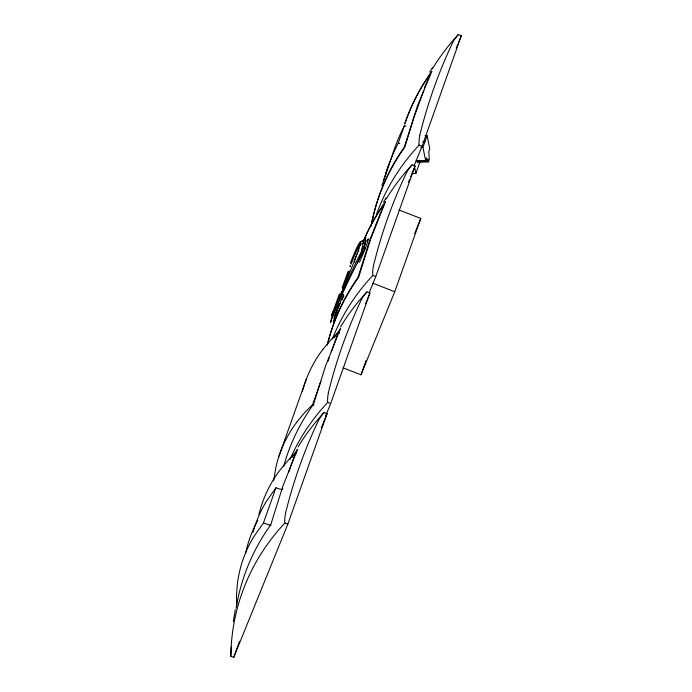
<?xml version="1.0" encoding="UTF-8"?>
<svg xmlns="http://www.w3.org/2000/svg" width="692" height="692" viewBox="0 0 692 692"><rect width="100%" height="100%" fill="white"/><g stroke="black" fill="none" stroke-linecap="round" stroke-linejoin="round"><path stroke-width="1.04" d="M273.634 480.732L275.97 466.875A180.846 146.073 19.6 0 1 297.179 421.601M233.308 621.624L235.341 609.566M231.387 646.527L230.799 656.267L233.723 657.4L287.82 524.173L327.074 413.66L324.15 412.527A297.716 240.47 19.6 0 0 298.148 446.798M285.45 513.551C293.304 481.407 304.445 449.973 318.649 420.087M328.302 392.909C336.156 360.766 347.298 329.331 361.501 299.446M419.689 135.623C427.544 103.48 438.685 72.046 452.888 42.16A96.612 56.926 22.1 0 1 458.303 34.548L461.313 35.733L422.068 146.246L414.024 166.054M245.669 553.323L246.24 550.581A180.846 146.073 19.6 0 1 257.77 520.254M331.606 315.777L339.27 294.169M333.985 321.252L334.288 320.24M381.949 185.491L391.741 156.928A297.292 240.133 19.6 0 1 404.465 125.581L406.014 126.126M383.792 179.695L388.203 166.331M334.115 317.784L335.127 314.825M385.539 174.375A297.292 240.133 19.6 0 1 398.263 143.028L404.465 125.581M334.902 309.03L335.222 308.122M278.98 456.123L306.478 378.758M335.568 307.144L335.94 306.115M236.621 605.803L236.508 595.328L237.365 584.057A180.846 146.073 19.6 0 1 253.679 536.88L263.436 522.979L275.926 487.791L281.895 489.772M288.581 472.238L295.372 453.13L296.323 453.563M297.188 421.61L304.471 412.83L312.602 404.612L320.898 381.249M328.12 360.939L329.202 357.885M331.364 351.796L338.224 332.497L339.651 333.137M233.723 657.4L237.226 647.53M237.581 646.544L237.927 645.558M238.282 644.572L238.628 643.586M238.982 642.6L239.328 641.614M325.586 416.065L330.672 403.531L369.926 293.027L367.002 291.886A297.716 240.47 19.6 0 0 340.473 327.039M369.234 292.655L375.791 276.506L415.044 166.002L412.121 164.869A297.716 240.47 19.6 0 0 386.119 199.14M416.048 160.942L425.623 160.648L422.959 147.353L427.102 135.684L424.974 135.744M427.102 135.684L429.775 148.97L428.746 151.868L429.317 159.506L428.452 161.928L417.812 162.265L418.245 161.046M412.086 173.554L415.883 173.441L420.009 161.807M425.623 160.648L426.653 157.75L427.31 161.002L416.671 161.331M427.31 161.002L427.924 159.281L428.452 161.928M343.137 367.859L361.016 374.796L366.077 360.549M361.016 374.796L394.743 291.721L420.779 218.438L398.921 209.953M336.814 303.658L340.334 293.823M336.13 305.57L336.58 304.316M423.867 90.341L413.825 117.796L404.941 146.955A297.664 240.427 19.6 0 0 371.05 226.37M332.99 312.386L332.212 314.324M332.117 314.566L331.632 315.725M456.227 48.267L458.061 43.752M458.467 42.748L461.313 35.733M408.488 182.152L409.586 179.444M410.693 176.728L411.792 174.021M412.198 173.017L415.044 166.002M365.575 303.745L366.673 301.037M367.08 300.034L369.926 293.027M321.252 428.002L327.074 413.66M414.681 233.455L420.779 218.438M424.447 87.815L430.294 73.906A297.629 240.401 19.6 0 0 404.63 124.093M334.66 319.981A8.373 7.811 27.9 0 0 334.435 319.211L334.738 318.476M340.196 301.859L343.241 294.654L341.268 291.955L341.978 291.842M431.799 71.345L417.561 105.616L404.266 147.188A297.629 240.401 19.6 0 0 371.483 224.658M342.004 300.164L343.716 296.237A8.373 3.002 23.8 0 0 343.241 294.654M429.732 71.933L432.31 67.721M383.463 202.202L386.032 197.99M275.926 487.791L266.178 501.691A180.846 146.073 19.6 0 0 253.047 532.399M322.809 349.486L330.093 340.715L338.224 332.497M295.372 453.13L287.241 461.348L279.957 470.127A180.846 146.073 19.6 0 0 258.946 514.485M281.48 489.668L282.872 488.318M359.892 242.555L362.703 240.695L360.013 242.468M359.658 244.882L365.073 242.07A8.373 7.871 11.8 0 0 368.153 239.172M350.446 265.815L349.676 266.005L350.377 266.835M422.907 141.583L425.035 141.514M420.831 147.422L422.959 147.353M263.436 522.979L270.883 525.453M398.272 143.028L399.812 143.573M419.759 135.641A96.638 56.934 22.1 0 0 419.041 145.086L422.068 146.246M412.034 164.817A96.612 56.926 22.1 0 0 406.68 172.455C392.338 202.263 381.309 233.766 373.421 265.892A96.638 56.934 22.1 0 0 372.772 275.355L375.791 276.506M372.893 283.236L394.743 291.721M330.672 403.531L327.748 402.389A297.716 240.47 19.6 0 0 290 459.376M287.82 524.173L284.896 523.031A297.716 240.47 19.6 0 0 230.799 656.267M312.602 404.612L314.038 405.252M334.175 318.502L334.435 319.211M417.458 160.492L417.812 162.265M414.24 165.284L415.883 173.441M327.593 343.863A297.629 240.401 19.6 0 1 357.989 277.449L369.701 240.306L384.025 204.175A297.629 240.401 19.6 0 0 363.369 241.223M330.534 322.74A48.189 2.604 -64.3 0 1 344.088 290.173A48.189 2.604 -64.3 0 1 365.462 247.58M333.31 322.091A48.916 4.334 -64.2 0 1 340.481 302.378M338.673 310.552A47.748 2.837 -66.4 0 1 336.217 315.37M331.364 321.071A44.478 1.808 -65.5 0 1 342.462 292.015A44.478 1.808 -65.5 0 1 365.134 244.432M334.184 316.754A44.487 2.517 -65.6 0 1 339.002 304.022M340.222 303.096A44.556 1.661 -67 0 1 337.263 309.514M334.245 320.941A43.855 1.903 -73.9 0 1 334.037 321.322M364.182 240.626A48.57 5.726 -73 0 1 364.468 240.133M365.713 237.105A47.696 4.844 -71.1 0 1 363.931 248.471M368.36 238.801A47.316 4.498 -63 0 1 359.425 262.303M363.499 240.66A44.556 3.538 -70.5 0 1 361.561 250.132M365.359 241.525A43.951 3.538 -64.2 0 1 357.392 262.873M342.687 288.547A37.61 0.657 -69.7 0 1 349.183 270.97M351.008 264.301A37.602 1.894 -69.9 0 1 359.079 245.651M359.658 244.215A37.61 1.436 -69.3 0 1 359.624 245.807M358.793 248.817A37.61 1.436 -69.3 0 1 358.499 249.76M360.61 245.141A37.593 1.618 -66.9 0 1 360.575 245.314M358.785 251.049A37.593 1.618 -66.9 0 1 358.543 251.715M354.935 261.195A37.593 1.618 -66.9 0 1 354.529 262.216M342.194 287.638A39.236 0.64 -69.9 0 1 348.163 271.325M350.342 263.116A39.556 2.223 -70.1 0 1 358.811 243.757M359.433 242.252A39.133 1.626 -69.4 0 1 357.868 249.25M360.541 242.883A38.986 1.808 -66.6 0 1 354.166 261.109M357.453 253.012A39.236 1.021 -67.7 0 1 338.362 299.878M331.823 315.232A39.565 0.554 -67.5 0 1 332.913 311.694M283.59 466.503A297.664 240.427 19.6 0 1 313.545 404.24L325.595 365.904L340.412 328.639A297.664 240.427 19.6 0 0 334.288 337.627M327.653 402.372A96.638 56.934 22.1 0 1 328.363 392.935M361.561 299.48A96.612 56.926 22.1 0 1 366.916 291.834M404.984 123.366A297.664 240.427 19.6 0 1 431.799 71.345M376.491 214.434A297.716 240.47 19.6 0 1 419.136 145.104M432.388 68.871A297.716 240.47 19.6 0 1 458.389 34.6M291.972 457.438A297.664 240.427 19.6 0 1 297.551 449.272L282.743 486.545L270.702 524.882A297.664 240.427 19.6 0 0 236.145 608.173M318.709 420.113A96.638 56.934 22.1 0 1 324.064 412.475M284.801 523.014A96.612 56.926 22.1 0 1 285.511 513.568M302.473 391.136A180.846 146.073 19.6 0 1 322.792 349.477M327.23 345.152A297.664 240.427 19.6 0 1 358.664 277.224L370.713 238.887L385.53 201.614A297.664 240.427 19.6 0 0 363.525 240.885M332.376 338.959A297.716 240.47 19.6 0 1 372.867 275.373"/></g></svg>
